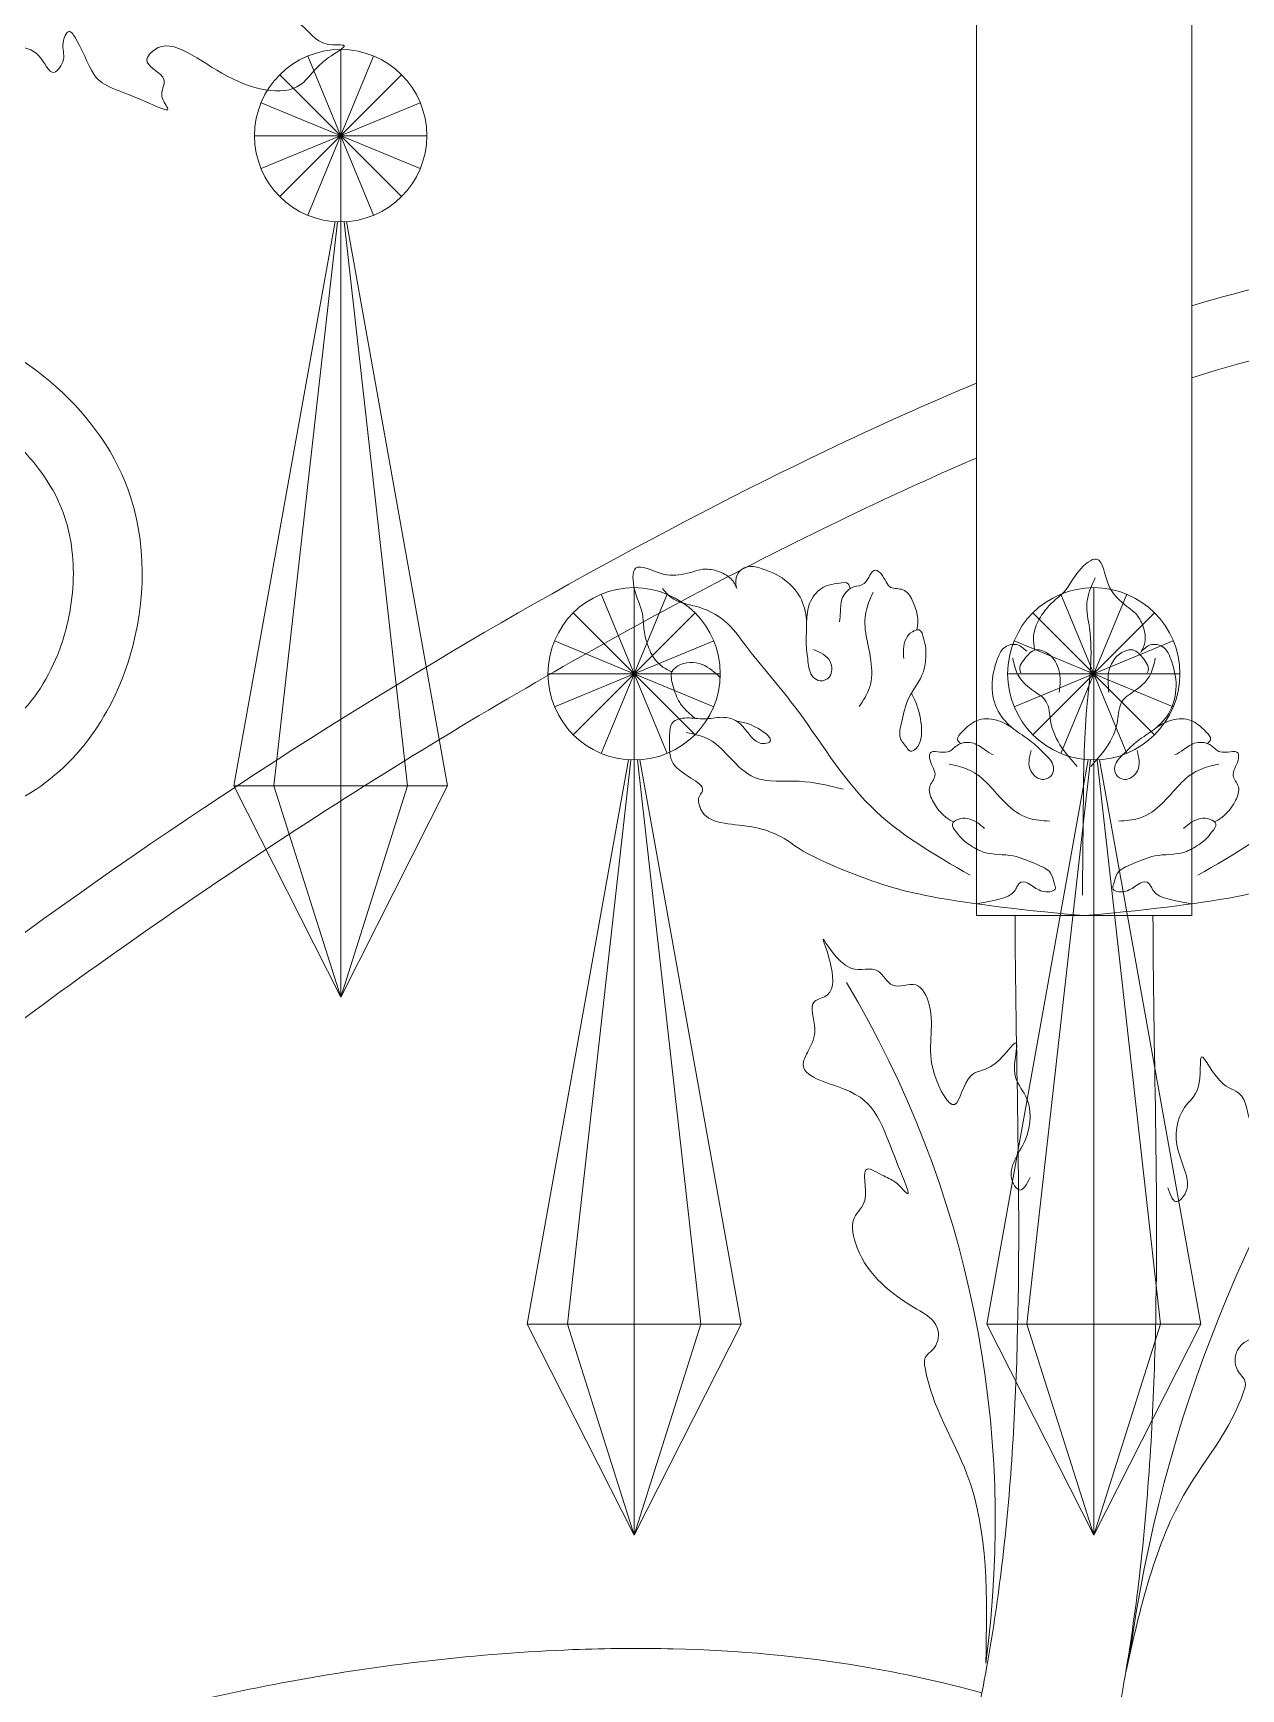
# Model space of a CAD drawing. Header units: inches. Extents: x 258415 to 640093, y 441672 to 945769.
# Drawn here: x 299427.76 to 299462.81, y 465227.06 to 465275.11 of the extents above; entities that cross this region are included whole.
import ezdxf

# ---------------------------------------------------------------- set-up
doc = ezdxf.new("R2010")
doc.units = ezdxf.units.IN
doc.header["$MEASUREMENT"] = 0
doc.linetypes.add('HIDDEN', pattern=[0.375, 0.25, -0.125])
doc.layers.add('CQ SPOT DETAIL DIMENSION', color=9, linetype='Continuous')
doc.layers.add('E-LITE-FIXT-NORM-CEILING', color=3, linetype='Continuous')
doc.layers.add('Glass', color=4, linetype='Continuous', lineweight=0)

# ---------------------------------------------------------------- blocks, each defined once
blk = doc.blocks.new('512')
at = {"layer": 'Glass', "lineweight": 0}
for p, q in [((34072.16379723398, 853.3271426840929), (34072.16379723398, 743.1350057622894)), ((34097.16379723398, 743.1350057622894), (34097.16379723398, 853.3271426840929)), ((34072.16379723398, 743.1350057622894), (34097.16379723398, 743.1350057622894))]:
    blk.add_line(p, q, dxfattribs=at)
at = {"layer": 'Glass', "color": 4, "lineweight": 0}
for p, q in [((34174.7873292021, 824.4334055047874), (34167.1336605548, 842.910996155013)), ((34167.13366055482, 824.4334055047874), (34174.78732920212, 842.910996155013)), ((34167.1336605548, 842.910996155013), (34174.7873292021, 824.4334055047874)), ((34174.7873292021, 842.9109961550113), (34167.13366055482, 824.4334055047856)), ((34170.96049487846, 823.6722008299002), (34170.96049487846, 843.6722008299)), ((34170.96049487846, 843.6722008299), (34170.96049487846, 823.6722008299002)), ((34178.03156269032, 826.6011330180335), (34163.88942706658, 840.7432686417651)), ((34163.88942706658, 826.6011330180335), (34178.03156269032, 840.7432686417651)), ((34163.88942706658, 840.7432686417668), (34178.03156269032, 826.6011330180372)), ((34178.03156269032, 840.7432686417668), (34163.88942706658, 826.6011330180354)), ((34180.19929020357, 829.8453665062515), (34161.72169955334, 837.4990351535525)), ((34161.72169955334, 829.8453665062488), (34180.19929020357, 837.4990351535506)), ((34161.72169955334, 837.4990351535489), (34180.19929020357, 829.8453665062482)), ((34180.19929020357, 837.4990351535515), (34161.72169955334, 829.8453665062497)), ((34180.96049487846, 833.6722008299002), (34160.96049487845, 833.6722008299002)), ((34160.96049487845, 833.6722008298984), (34180.96049487846, 833.6722008298984)), ((34170.96049487856, 823.6722008299968), (34170.96049487856, 733.6722008299968)), ((34079.71307127008, 761.969779583128), (34087.36673991739, 780.4473702333535)), ((34087.36673991736, 761.969779583128), (34079.71307127007, 780.4473702333535)), ((34087.36673991739, 780.4473702333535), (34079.71307127008, 761.969779583128)), ((34079.71307127008, 780.4473702333516), (34087.36673991736, 761.9697795831261)), ((34083.53990559372, 761.2085749082408), (34083.53990559372, 781.2085749082408)), ((34083.53990559372, 781.2085749082408), (34083.53990559372, 761.2085749082408)), ((34133.07260275059, 761.969779583128), (34140.72627139788, 780.4473702333535)), ((34140.72627139788, 761.969779583128), (34133.07260275058, 780.4473702333535)), ((34140.72627139788, 780.4473702333535), (34133.07260275059, 761.969779583128)), ((34133.07260275059, 780.4473702333516), (34140.72627139788, 761.9697795831261)), ((34136.89943707424, 761.2085749082408), (34136.89943707424, 781.2085749082408)), ((34136.89943707424, 781.2085749082408), (34136.89943707424, 761.2085749082408)), ((34076.46883778185, 764.1375070963741), (34090.61097340559, 778.2796427201056)), ((34090.61097340559, 764.1375070963741), (34076.46883778186, 778.2796427201056)), ((34090.61097340559, 778.2796427201073), (34076.46883778186, 764.1375070963777)), ((34076.46883778186, 778.2796427201073), (34090.61097340559, 764.1375070963759)), ((34129.82836926237, 764.1375070963741), (34143.9705048861, 778.2796427201056)), ((34143.9705048861, 764.1375070963741), (34129.82836926238, 778.2796427201056)), ((34143.97050488612, 778.2796427201073), (34129.82836926238, 764.1375070963777)), ((34129.82836926238, 778.2796427201073), (34143.9705048861, 764.1375070963759)), ((34074.30111026862, 767.381740584592), (34092.77870091884, 775.035409231893)), ((34092.77870091884, 767.3817405845892), (34074.30111026862, 775.0354092318912)), ((34092.77870091884, 775.0354092318894), (34074.30111026862, 767.3817405845883)), ((34074.30111026862, 775.0354092318921), (34092.77870091884, 767.3817405845903)), ((34127.66064174912, 767.381740584592), (34146.13823239935, 775.035409231893)), ((34146.13823239935, 767.3817405845892), (34127.66064174912, 775.0354092318912)), ((34146.13823239935, 775.0354092318894), (34127.66064174912, 767.3817405845883)), ((34127.66064174912, 775.0354092318921), (34146.13823239935, 767.3817405845903)), ((34073.53990559372, 771.2085749082408), (34093.53990559373, 771.2085749082408)), ((34093.53990559373, 771.2085749082387), (34073.53990559372, 771.2085749082387)), ((34126.89943707424, 771.2085749082408), (34146.89943707424, 771.2085749082408)), ((34146.89943707424, 771.2085749082387), (34126.89943707424, 771.2085749082387)), ((34083.53990559362, 761.2085749083371), (34083.53990559362, 671.2085749083371)), ((34136.89943707413, 761.2085749083371), (34136.89943707413, 671.2085749083371))]:
    blk.add_line(p, q, dxfattribs=at)
for points in [[(34170.96049487856, 733.6722008299968), (34158.54769433659, 758.1914645448105), (34170.30362243561, 823.6937982225772)], [(34163.21048797712, 758.1914645448105), (34170.57329785972, 823.6796997181328)], [(34170.96049487856, 733.6722008299968), (34183.37329542052, 758.1914645448105), (34171.6173673215, 823.6937982225772)], [(34178.71050178002, 758.1914645448105), (34171.34769189742, 823.6796997181328)], [(34083.53990559362, 671.2085749083371), (34071.12710505166, 695.7278386231508), (34082.88303315068, 761.2301723009178)], [(34075.78989869216, 695.7278386231508), (34083.15270857477, 761.2160737964732)], [(34083.53990559362, 671.2085749083371), (34095.95270613558, 695.7278386231508), (34084.19677803657, 761.2301723009178)], [(34091.28991249507, 695.7278386231508), (34083.92710261247, 761.2160737964732)], [(34136.89943707413, 671.2085749083371), (34124.48663653216, 695.7278386231508), (34136.24256463119, 761.2301723009178)], [(34129.14943017268, 695.7278386231508), (34136.51224005529, 761.2160737964732)], [(34136.89943707413, 671.2085749083371), (34149.3122376161, 695.7278386231508), (34137.55630951708, 761.2301723009178)], [(34144.64944397558, 695.7278386231508), (34137.28663409298, 761.2160737964732)], [(34170.96049487856, 758.1914645448105), (34158.54769433659, 758.1914645448105), (34163.21048797712, 758.1914645448105), (34170.96049487856, 733.6722008299968)], [(34170.96049487856, 758.1914645448105), (34183.37329542052, 758.1914645448105), (34178.71050178002, 758.1914645448105), (34170.96049487856, 733.6722008299968)], [(34083.53990559362, 695.7278386231508), (34071.12710505166, 695.7278386231508), (34075.78989869216, 695.7278386231508), (34083.53990559362, 671.2085749083371)], [(34083.53990559362, 695.7278386231508), (34095.95270613558, 695.7278386231508), (34091.28991249507, 695.7278386231508), (34083.53990559362, 671.2085749083371)], [(34136.89943707413, 695.7278386231508), (34124.48663653216, 695.7278386231508), (34129.14943017268, 695.7278386231508), (34136.89943707413, 671.2085749083371)], [(34136.89943707413, 695.7278386231508), (34149.3122376161, 695.7278386231508), (34144.64944397558, 695.7278386231508), (34136.89943707413, 671.2085749083371)]]:
    blk.add_lwpolyline(points, dxfattribs=at)
for centre in [(34170.96049487846, 833.6722008299002), (34083.53990559372, 771.2085749082408), (34136.89943707424, 771.2085749082408)]:
    blk.add_circle(centre, 10, dxfattribs=at)
at = {"layer": 'Glass', "lineweight": 0}
for centre, radius, start, end in [((34217.15598696206, 672.7575368149318), 122.1875515910928, 149.1687182492314, 187.7090101301975), ((33913.83041178509, 634.5573208867572), 167.0919924318993, 7.781471837552493, 35.92547128056715)]:
    blk.add_arc(centre, radius, start, end, dxfattribs=at)
for points in [[(34252.18151341889, 880.0255316978117), (34239.8934786032, 867.9681811019062), (34221.04765890799, 855.4185480693085), (34214.37289106819, 851.4749675353131), (34208.66348593968, 844.2089382366258), (34205.99734311823, 842.9584274203052), (34204.24352900295, 841.0098832503872), (34203.15108910277, 842.5037356894583), (34203.19143246737, 844.4469102290504), (34202.49439543133, 845.7701764083403), (34201.64916247511, 844.8373023336908), (34199.3273293959, 840.4277566115677), (34193.65798947177, 837.6582080227572), (34191.01644063772, 836.7836884031174), (34191.72031661533, 838.2191863871714), (34191.4679362437, 840.1234600257933), (34193.45637568485, 842.5505035237156), (34192.98337748597, 843.3072083164163), (34184.76170957515, 840.9268046010774), (34175.65776474071, 839.563473176423), (34172.36366282532, 842.7347384291652), (34170.55947114442, 844.1151465659868), (34172.52395676976, 844.3036481179449), (34175.47935013873, 846.4672050393136), (34183.14042034166, 848.1536760893622), (34185.19363096629, 851.0071652598352), (34183.49583555321, 852.6965786764131), (34184.46235214482, 854.2995473833407), (34182.61992231281, 855.969711055012), (34183.84120695672, 856.2065228257898), (34189.30519607306, 857.2234208137497), (34189.30543883902, 857.2310203895076)], [(34084.85757079473, 745.5067760050424), (34084.75161613267, 755.6990889035851), (34084.35049650827, 767.2801020765454), (34084.03456223902, 776.5104796568611), (34084.32570041727, 779.4116191339908), (34083.6990727224, 781.6486380526892), (34083.39031023273, 782.3413167680974)], [(34125.03761139655, 781.2757321900963), (34124.94835119613, 782.691779145868), (34123.73217622281, 783.6284318532498), (34122.35604438774, 783.4911440748782), (34119.38453856712, 782.0939679861075), (34117.46725057204, 779.7760419569086), (34116.8784076183, 777.1097446882086), (34116.92049540524, 774.7628722011012), (34116.7138500684, 772.6583523162526), (34116.09651446062, 770.8120878005748), (34115.29302944272, 770.4006423715391), (34114.24510972335, 770.8304328782643), (34114.15003531308, 772.6376849776781), (34116.08521879066, 774.0276544170874)], [(34035.71115531713, 781.0908529387697), (34037.02859776875, 779.8731879895431), (34039.50336779511, 779.0685019145731), (34042.96985804196, 777.3135064689342), (34045.33724487671, 774.5525715512732), (34050.94230611457, 767.5677749401202), (34059.89490821256, 755.8286683949536), (34071.45868592253, 747.8162818021501)], [(34133.61643915083, 781.0908529387697), (34132.29899669922, 779.8731879895431), (34129.82422667285, 779.0685019145731), (34126.357736426, 777.3135064689342), (34123.99034959125, 774.5525715512732), (34118.3852883534, 767.5677749401202), (34109.4326862554, 755.8286683949536), (34097.86890854544, 747.8162818021501)], [(34110.77427783712, 767.3999150067227), (34109.57179674692, 769.5971538174797), (34109.40687717604, 772.7320960892666), (34109.80556575361, 774.8666217374666), (34110.09049267076, 777.7683778189522), (34109.45907752922, 780.0040501629246), (34109.14883289995, 780.6960663100099)], [(34078.00167903593, 773.8299274169458), (34076.81003871773, 774.6000895533632), (34075.33383046424, 774.179127497684), (34074.62601691678, 772.9910253372564), (34073.9826605853, 769.7710811613778), (34074.70643191311, 766.8513329876567), (34076.50015693611, 764.7925887852087), (34078.41217836197, 763.4310617309147), (34079.98144877998, 762.0136356848143), (34081.09888759629, 760.4195445938658), (34080.95198549674, 759.5288733367613), (34079.98335729081, 758.941834141644), (34078.47371243807, 759.9399181626413), (34078.50670252902, 762.322324884486)], [(34091.32591543201, 773.8299274169458), (34092.51755575022, 774.6000895533632), (34093.9937640037, 774.179127497684), (34094.70157755116, 772.9910253372564), (34095.34493388263, 769.7710811613778), (34094.62116255483, 766.8513329876567), (34092.82743753183, 764.7925887852087), (34090.91541610596, 763.4310617309147), (34089.34614568797, 762.0136356848143), (34088.22870687163, 760.4195445938658), (34088.37560897123, 759.5288733367613), (34089.34423717714, 758.941834141644), (34090.85388202986, 759.9399181626413), (34090.82089193891, 762.322324884486)], [(34083.86050911675, 760.4598078486943), (34082.09311295542, 762.6215488740253), (34080.76803876433, 765.7592827770112), (34080.27723882147, 767.9654899539438), (34078.55894519919, 769.3965859745276), (34076.98421859815, 771.1045531997861), (34076.39441301578, 773.0153211642881)], [(34085.46708535121, 760.4598078486943), (34087.23448151254, 762.6215488740253), (34088.55955570364, 765.7592827770112), (34089.0503556465, 767.9654899539438), (34090.76864926877, 769.3965859745276), (34092.34337586982, 771.1045531997861), (34092.93318145218, 773.0153211642881)], [(34129.80007420054, 766.0335324291636), (34130.74489180728, 766.8458974740688), (34131.60521010104, 767.8792436036456), (34132.40047736725, 769.8771105231418), (34132.47666397177, 771.4665181613817), (34131.82285467322, 772.1295498267928), (34129.00257398152, 772.2867099085734), (34126.85383028351, 770.7411202503871)], [(34112.64429949362, 757.8088707548723), (34117.75187376744, 758.7293059101047), (34122.91565064459, 759.1849315828392), (34125.75925241986, 761.4694205872273), (34127.92299532945, 763.4237972975369), (34130.0959998008, 764.2453613413437), (34130.83687433679, 764.4073582540567)], [(34080.67802314228, 754.111454632306), (34078.19638538563, 754.4510031686859), (34075.57768678465, 756.1823261164517), (34074.09847244118, 757.7720044646611), (34071.93472953159, 759.7263811749707), (34069.76172506024, 760.5479452187773), (34069.02085052425, 760.7099421314906)], [(34088.64957132565, 754.111454632306), (34091.13120908231, 754.4510031686859), (34093.74990768328, 756.1823261164517), (34095.22912202677, 757.7720044646611), (34097.39286493634, 759.7263811749707), (34099.56586940768, 760.5479452187773), (34100.30674394369, 760.7099421314906)], [(34096.07275213315, 656.367051550832), (34098.26111780581, 678.3168170167493), (34103.12465828411, 690.626140324036), (34103.14321538493, 691.714762016146), (34102.04566042657, 692.9985799265805), (34101.70182549383, 695.2999308090358), (34104.09523414729, 697.4673655096913), (34111.00346958126, 704.5773247732602), (34111.31236755085, 708.1066410159593), (34110.12733219002, 710.086899746474), (34109.83797918138, 713.7237339464618), (34107.92417769922, 712.9302159608987), (34106.40176155578, 712.0682039744742), (34105.18343444797, 710.8710086814963), (34106.22939144431, 714.072888682161), (34112.51576687281, 723.0066964822463), (34117.27585526753, 726.0021597717086), (34116.68075061963, 727.4360031702807), (34115.9184640033, 729.987008112751), (34115.95175575021, 733.1644621362457), (34114.43670762028, 733.9532755965328), (34114.95281590613, 740.4163970217841), (34111.73320326112, 737.0379958318291), (34108.58014242866, 736.6966019379515), (34106.87655363791, 735.0579562330811), (34104.18759042361, 735.0887411816248), (34102.6635964336, 732.8280822953083), (34102.02163319369, 724.6783749085342), (34099.68120093152, 721.2271914812125), (34097.81928983144, 724.5467312810913), (34095.55480576909, 725.5730803137712), (34092.53261150484, 728.3470121699456), (34092.69406876993, 724.7734148795489), (34091.45953123716, 722.2318712627921), (34091.47421622062, 717.1477141218556), (34092.86102223732, 712.0204544743857), (34092.22301758687, 711.3048699300697), (34090.91881963606, 712.7222882108173)], [(34079.83325353397, 655.2733528762146), (34072.76557034284, 676.4227385943295), (34066.1365254714, 687.8782713344472), (34065.95731126383, 688.9522004858943), (34066.85311361471, 690.3841060211626), (34066.85311361471, 692.7110005922941), (34064.16570656205, 694.5009786640503), (34056.2826996115, 700.5120882919355), (34055.45568112441, 703.957016668347), (34056.33509357024, 706.0906443763442), (34056.08387125529, 709.7303113268052), (34058.09391846199, 709.2282982459793), (34059.72699785273, 708.6007097804459), (34061.10885492851, 707.5966836188081), (34059.60125235176, 710.6088582564176), (34052.0637768419, 718.515684470206), (34046.91331635473, 720.7748875629103), (34047.29001548368, 722.2809268053743), (34047.66698329959, 724.9165675941977), (34047.16453866968, 728.0542214638472), (34048.54639574547, 729.0582476254849), (34047.08092617844, 735.3741565282771), (34050.76440666529, 732.5085899722097), (34053.93330076442, 732.6368576316228), (34055.86032369802, 731.2679320940579), (34058.51521962758, 731.6957153150059), (34060.35653141845, 729.6850668696779), (34062.19569371355, 721.7196836809227), (34065.02039980684, 718.652221259085), (34066.37135788134, 722.2104468995593), (34068.45932430872, 723.5601419035), (34071.03845051332, 726.7501989773218), (34071.40682034631, 723.1919733368477), (34073.00335830944, 720.8607518956333), (34073.74009797535, 715.8302365992488), (34073.12614825373, 710.5543396935309), (34073.86288791964, 709.9408856702275), (34074.94332328485, 711.5354596882997)]]:
    blk.add_spline(points, degree=3, dxfattribs=at)
for points, knots in [([(34006.16800338982, 819.6674840656333), (34014.75779251907, 821.6673381061646), (34037.68917234157, 821.7591186473155), (34058.92866733641, 817.8575256856793), (34072.16379723404, 813.9353521658675)], [542.553571176797, 542.553571176797, 542.553571176797, 542.553571176797, 568.9476585478569, 609.4102080935422, 609.4102080935422, 609.4102080935422, 609.4102080935422]), ([(34072.16379723405, 805.5767855338727), (34064.88251144608, 807.8286959804044), (34057.78248241117, 809.5783847995317), (34046.59583092453, 811.5883089971321), (34042.52697562259, 812.1653569236522), (34036.3490252773, 812.8088445895137), (34034.27725839148, 812.9862987408403), (34030.09879047771, 813.2678649320787), (34028.01414015108, 813.3707013595268), (34025.12215280806, 813.4367640417403), (34024.29822891962, 813.4466257111835), (34023.47815782293, 813.4465116715674)], [242.2240447093345, 242.2240447093345, 242.2240447093345, 242.2240447093345, 265.2727698489922, 265.2727698489922, 278.4008399192701, 278.4008399192701, 284.964874954409, 284.964874954409, 291.5289099895479, 291.5289099895479, 294.1577504889886, 294.1577504889886, 294.1577504889886, 294.1577504889886]), ([(34235.15723778458, 762.9789559693163), (34233.21615448001, 757.594922823936), (34224.57111822578, 751.869604080578), (34204.89552403393, 755.6669769346036), (34193.62457747611, 771.7497996200827), (34193.2923292332, 797.6815311168183), (34216.76041995018, 816.0064903834192), (34247.87906577284, 813.9843714171247), (34286.93144062681, 785.7003486828808), (34336.78818743263, 689.5303649608658), (34357.62229658599, 596.8026218980357), (34371.91907826207, 530.4268654986327)], [445.8472463346648, 445.8472463346648, 445.8472463346648, 445.8472463346648, 460.0936663669342, 474.3673383454505, 495.875307046183, 515.1046363875654, 545.5253694409239, 572.1865819206528, 603.8032632246454, 685.281331460773, 888.8940730016423, 888.8940730016423, 888.8940730016423, 888.8940730016423]), ([(34352.06311789485, 582.8257486488927), (34350.99622497315, 587.3782684427705), (34349.91187571944, 591.9239700836278), (34345.95151431438, 608.1786563827773), (34342.95492113677, 619.8434347290647), (34333.34344634117, 654.6319254246728), (34326.10674047343, 677.5490106775912), (34315.18770592241, 706.1857795456418), (34312.75415756886, 712.2771961098011), (34308.58010839517, 722.2206545927666), (34306.90605175436, 726.0958943212544), (34303.46125047932, 733.7636999256281), (34301.68716332368, 737.5586528127524), (34296.15663105703, 748.7659263375052), (34292.19147402334, 755.9997123896927), (34283.43507482034, 769.6811116139908), (34278.6452139222, 776.1277378251442), (34271.1009743172, 784.493477916988), (34268.80052637867, 786.8506103940738), (34263.27427155344, 792.0418380496782), (34260.01756444879, 794.7672093503198), (34253.27659114818, 799.4929923720754), (34249.79551815549, 801.4918165189772), (34244.51020572937, 803.7313348571178), (34242.78419622283, 804.3442877361623), (34239.26547361021, 805.3403354808908), (34237.47687636315, 805.7227350228287), (34232.92254862677, 806.3713191120622), (34230.14955299764, 806.4645532423558), (34225.84869814228, 806.0911877781563), (34224.28538652838, 805.8430312783629), (34221.73855531321, 805.2383426236419), (34220.74247075698, 804.9488341857711), (34218.75902774547, 804.2608305181174), (34217.77445908748, 803.8633864493067), (34214.73148823123, 802.4549879490132), (34212.74576714193, 801.263774275354), (34209.18221345277, 798.5426631490635), (34207.60593431078, 797.0140236805846), (34205.31066228844, 794.1297289398891), (34204.47829128788, 792.8127074775247), (34203.60664196975, 790.9928098440158), (34203.40321476424, 790.5165675257588), (34202.99080329806, 789.4194638706331), (34202.79182034217, 788.7823854553253), (34202.45741341594, 787.4613378836711), (34202.32278227683, 786.7794567541494), (34202.01984078051, 784.6829631970758), (34201.95319381845, 783.216973043769), (34202.09507024749, 780.2402108237656), (34202.30361754057, 778.7299845044597), (34202.88807917971, 776.1665478280103), (34203.2041282446, 775.0975329995163), (34204.17999295891, 772.4389051973276), (34204.93468608713, 770.9158326934213), (34206.71437766986, 768.1816835174068), (34207.73695864242, 766.9706395892172), (34209.58978393176, 765.2978596285303), (34210.33698807333, 764.728305189411), (34211.78150603541, 763.8163284251559), (34212.45539762523, 763.4525555981128), (34213.90951732416, 762.7964281994482), (34214.68436193939, 762.5072677125563), (34216.62410101404, 761.929360689277), (34217.8096116339, 761.6988076524502), (34220.08307584604, 761.4929275457325), (34221.16932363405, 761.5182023078014), (34223.08390464303, 761.7900352201123), (34223.91363458749, 762.0351210838825), (34225.05384007517, 762.5556348333438), (34225.44609358825, 762.7931852456703), (34226.13138242742, 763.3216484468611), (34226.42627970581, 763.6117022806493), (34226.96882440498, 764.3042292851251), (34227.21838574168, 764.7085300560318), (34227.50980930485, 765.3721920842992), (34227.57186462232, 765.5270785324537), (34227.63140061518, 765.6922150611625)], [55.54187756572696, 55.54187756572696, 55.54187756572696, 55.54187756572696, 69.63484942207275, 69.63484942207275, 106.0226687488326, 106.0226687488326, 178.7983074023523, 178.7983074023523, 198.5826761129298, 198.5826761129298, 211.2640393980994, 211.2640393980994, 223.9454026832691, 223.9454026832691, 249.3081292536084, 249.3081292536084, 274.6708558239477, 274.6708558239477, 285.1543286286179, 285.1543286286179, 298.7648879369552, 298.7648879369552, 312.3754472452926, 312.3754472452926, 318.8547764538347, 318.8547764538347, 325.3341056623769, 325.3341056623769, 335.2930945038583, 335.2930945038583, 341.080330739814, 341.080330739814, 344.8764629796881, 344.8764629796881, 348.6725952195623, 348.6725952195623, 356.8471811264032, 356.8471811264032, 365.0217670332438, 365.0217670332438, 371.3781464914932, 371.3781464914932, 373.6057699322913, 373.6057699322913, 376.4692426346959, 376.4692426346959, 379.3327153371008, 379.3327153371008, 385.0596607419102, 385.0596607419102, 390.7866061467196, 390.7866061467196, 394.9739703831302, 394.9739703831302, 401.6706985017356, 401.6706985017356, 408.3674266203408, 408.3674266203408, 412.4181033404546, 412.4181033404546, 415.6373708248796, 415.6373708248796, 418.8566383093047, 418.8566383093047, 423.5017475207733, 423.5017475207733, 428.1468567322421, 428.1468567322421, 432.7919659437108, 432.7919659437108, 435.9168799161379, 435.9168799161379, 439.041793888565, 439.041793888565, 442.1667078609921, 442.1667078609921, 443.0468266669773, 443.0468266669773, 443.0468266669773, 443.0468266669773]), ([(34097.16379723406, 804.9398612869528), (34102.80397835525, 802.5869778037659), (34181.44910190718, 767.153156973578), (34301.26105207036, 682.7130161231171), (34352.06311789495, 582.8257486486838)], [634.2147022965343, 634.2147022965343, 634.2147022965343, 634.2147022965343, 650.4257267839843, 854.0384683248534, 854.0384683248534, 854.0384683248534, 854.0384683248534]), ([(34344.93238096444, 579.1990985652328), (34335.63009261264, 597.4893029031717), (34324.21221347766, 615.1107471925834), (34292.95139799531, 655.7143808307392), (34271.58315525334, 677.8475869803688), (34226.40702976589, 717.8315473669372), (34202.60080262519, 735.6834436465313), (34167.36956550492, 758.9110230621001), (34155.48997273971, 766.1611626066106), (34132.59171386308, 779.1579240563678), (34121.57258634116, 784.9046143299303), (34107.57025559339, 791.6016122859055), (34103.98207291363, 793.2572019027492), (34099.36219217384, 795.3006189766465), (34098.25926362856, 795.7815869605338), (34097.16379723405, 796.2522493347415)], [0, 0, 0, 0, 38.31587406080621, 38.31587406080621, 92.67818285295004, 92.67818285295004, 147.0404916450938, 147.0404916450938, 175.2922205769156, 175.2922205769156, 203.5439495087373, 203.5439495087373, 213.623420213918, 213.623420213918, 216.8144028602508, 216.8144028602508, 216.8144028602508, 216.8144028602508]), ([(34090.39085560221, 773.9601079515905), (34090.4058872411, 774.0679432636298), (34090.45512184817, 774.4117218356822), (34090.57993548922, 775.1988814266351), (34090.44209989299, 776.6161778175137), (34089.54974843828, 778.1785456106207), (34088.33743915872, 779.5976416621761), (34086.53293632252, 780.9433732590387), (34085.71173026556, 782.9784416941237), (34082.57946755679, 785.6412084591193), (34082.18006582181, 781.2482031731398), (34080.61269842638, 779.7858345751648), (34079.41828804183, 778.7974771182107), (34078.46815817826, 778.1398734885859), (34077.72933691851, 776.7222350193823), (34077.37864607516, 775.0286182626932), (34077.88813298906, 774.0478079392468), (34078.08601229068, 773.6668716350812)], [0.04286747820853799, 0.04286747820853799, 0.04286747820853799, 0.04286747820853799, 0.0538578132995925, 0.0779194851545052, 0.1232636854176634, 0.1943699658683921, 0.254904041260985, 0.3126024501539048, 0.4135194112009529, 0.4961387230025361, 0.6068865079776048, 0.7019697291969254, 0.7259800638424975, 0.7628979758290028, 0.8169574340925752, 0.8837967180495255, 0.9262414797383954, 0.9262414797383954, 0.9262414797383954, 0.9262414797383954]), ([(34113.04020344844, 777.2381120609697), (34113.0049666636, 777.6254699882602), (34112.91923243637, 778.5679462316436), (34112.93050866755, 780.1724009981253), (34111.62412987518, 781.4357817227389), (34109.79845665036, 781.4018522897177), (34109.28038091679, 783.7693517985782), (34107.7989279897, 782.5132566299553), (34107.47089198362, 780.9456586598097), (34105.47721819059, 781.2150744927247), (34104.17142242329, 779.208767974802), (34103.81185005972, 777.4398379596788), (34104.05904609837, 776.3157837295693)], [0, 0, 0, 0, 0.0394655979525039, 0.0960233052687601, 0.1563960631801401, 0.1985680943393892, 0.2681145187683263, 0.2956501299052714, 0.3591775905004535, 0.4069329273478411, 0.4608962846685948, 0.5785865718524991, 0.5785865718524991, 0.5785865718524991, 0.5785865718524991]), ([(34132.50845037869, 771.3916435692461), (34132.60409239982, 771.4436724889348), (34132.90977994423, 771.6084841339242), (34133.61690362253, 771.9761453505607), (34134.67452539154, 772.9296462183473), (34135.40018296347, 774.576068195839), (34135.820407573, 776.3945672116223), (34135.82954624722, 778.6455981979108), (34136.97757824579, 780.5158670164965), (34137.25623685472, 784.6175430033536), (34133.48658070623, 782.3267549924994), (34131.37886514755, 782.7175203853494), (34129.87402426439, 783.090240851393), (34128.78036583339, 783.4632026827368), (34127.20123975618, 783.2143723881354), (34125.63098262398, 782.4893797502991), (34125.14528726085, 781.4965727095113), (34124.95664834437, 781.110977007982)], [0.04286747820853799, 0.04286747820853799, 0.04286747820853799, 0.04286747820853799, 0.0538578132995925, 0.0779194851545052, 0.1232636854176634, 0.1943699658683921, 0.254904041260985, 0.3126024501539048, 0.4135194112009529, 0.4961387230025361, 0.6068865079776048, 0.7019697291969254, 0.7259800638424975, 0.7628979758290028, 0.8169574340925752, 0.8837967180495255, 0.9262414797383954, 0.9262414797383954, 0.9262414797383954, 0.9262414797383954]), ([(34116.8848192967, 777.2710028182338), (34116.83437025748, 777.9780551193235), (34116.72999236787, 779.4409298960272), (34115.24919571304, 781.373486334528), (34113.56994506708, 781.6795681113582), (34111.99191482926, 781.8883178621362), (34111.87663618524, 781.2909849173892), (34111.84827226979, 781.0714917456122)], [0, 0, 0, 0, 0.0711063346855543, 0.1471173537195985, 0.2193336018961316, 0.2543196319640988, 0.2746231862587959, 0.2746231862587959, 0.2746231862587959, 0.2746231862587959]), ([(34105.58885109928, 772.9867458312265), (34105.61904778278, 773.3479968905078), (34105.68320343754, 774.1155082700234), (34105.43102148662, 775.2808155508228), (34104.76727271352, 776.0775388585025), (34103.59054946007, 776.5534765199045), (34103.27612447277, 775.2278863305147), (34103.01036577435, 774.3046109446684), (34103.01744614697, 772.9620913149048), (34103.24133883773, 770.8588949306795), (34105.18842752265, 768.6610339603611), (34105.71194005822, 766.0308549407498), (34106.29305957128, 763.8217977132525), (34105.40407600993, 762.8852450052725), (34104.81700209992, 762.0084350062125), (34103.78919059542, 762.7505040021933), (34103.35227229288, 764.4863639207422), (34103.69600031131, 766.419324523552), (34104.16851712029, 767.8837743353433), (34104.61264276609, 768.7493566817511), (34104.69906050384, 768.9703446003211)], [0, 0, 0, 0, 0.0366498482547369, 0.0778660016910351, 0.1150906522639448, 0.1429146883645723, 0.179850803727002, 0.2189836338175378, 0.2487914643204032, 0.3125600201988669, 0.4292597506860666, 0.5256372992385581, 0.5906629856824168, 0.6346421600112315, 0.6557233336289247, 0.6803551916197907, 0.7345569989186413, 0.837459200556249, 0.8633809820089235, 0.9037162554674396, 0.9037162554674396, 0.9037162554674396, 0.9037162554674396]), ([(34077.33586534226, 771.3201376031736), (34076.97824373493, 771.9059005012477), (34077.65827458099, 772.8480255285968), (34078.74333438413, 774.1510835641511), (34080.63835516879, 773.7673415467924), (34082.08619685081, 771.7646724909551), (34081.87694920485, 769.9194021136336), (34081.77572482399, 769.0267452304887)], [2.782984447918673, 2.782984447918673, 2.782984447918673, 2.782984447918673, 4.740972348891903, 6.332204902355857, 7.263374912728713, 10.08803108140094, 12.73490600689857, 12.73490600689857, 12.73490600689857, 12.73490600689857]), ([(34091.9917291257, 771.3201376031736), (34092.34935073303, 771.9059005012477), (34091.66931988699, 772.8480255285968), (34090.58426008382, 774.1510835641511), (34088.68923929917, 773.7673415467924), (34087.24139761715, 771.7646724909551), (34087.45064526312, 769.9194021136336), (34087.55186964397, 769.0267452304887)], [2.782984447918673, 2.782984447918673, 2.782984447918673, 2.782984447918673, 4.740972348891903, 6.332204902355857, 7.263374912728713, 10.08803108140094, 12.73490600689857, 12.73490600689857, 12.73490600689857, 12.73490600689857]), ([(34084.66379723397, 743.1350057622902), (34067.3258591791, 744.6859044774446), (34053.39316743612, 749.2774084324237), (34050.42186144251, 752.0607392415747), (34045.82551686892, 753.923478763495), (34040.73819478377, 753.6966928687506), (34039.96582436424, 756.0590002601348), (34039.75924708734, 756.8579818672388), (34040.90912423459, 757.9443168084954), (34038.52252565308, 759.3921529150557), (34036.42292581376, 760.8144304194237), (34036.54415293624, 763.4599947086963), (34036.57656873148, 765.7956654068602), (34038.72250677092, 766.2415253194458), (34040.57074416748, 765.7909923523973), (34042.53103113949, 766.3299771568927), (34044.52573238997, 765.8531071120569), (34045.56515388178, 764.4278871016004), (34046.46345804516, 763.337917142501), (34047.3964746277, 763.0566391345627), (34049.18839306124, 763.4069748511392), (34046.1951478123, 765.4476567405452), (34044.84875730092, 765.621257486443), (34044.38183147615, 765.6814619150928)], [0.0351596780029174, 0.0351596780029174, 0.0351596780029174, 0.0351596780029174, 0.1073131174534443, 0.2666301850121825, 0.4273608543959183, 0.6303748881033144, 0.6488922031501838, 0.6758381598087257, 0.7082275068735733, 0.7756029762232634, 0.8753934286999644, 0.9711571361128232, 1.025675818969425, 1.084764589259769, 1.154066695480264, 1.222499155721192, 1.284008893262367, 1.346411959964866, 1.396872578618008, 1.42025880816034, 1.445045966531956, 1.546016201059071, 1.599623367724506, 1.599623367724506, 1.599623367724506, 1.599623367724506]), ([(34076.37430985957, 764.8936224798218), (34075.77581083699, 765.2734474158043), (34074.53753027032, 766.0592963799045), (34072.10323315304, 766.017695109038), (34070.85870555941, 764.8494828617385), (34069.75261964728, 763.7047864631586), (34070.16436323185, 763.2569438197951), (34070.32398203565, 763.1036349758486)], [0, 0, 0, 0, 0.0711063346855543, 0.1471173537195985, 0.2193336018961316, 0.2543196319640988, 0.2746231862587959, 0.2746231862587959, 0.2746231862587959, 0.2746231862587959]), ([(34084.66379723398, 743.1350057622902), (34102.00173528886, 744.6859044774446), (34115.93442703183, 749.2774084324237), (34118.90573302544, 752.0607392415747), (34123.50207759903, 753.923478763495), (34128.58939968419, 753.6966928687506), (34129.36177010371, 756.0590002601348), (34129.56834738062, 756.8579818672388), (34128.41847023337, 757.9443168084954), (34130.80506881487, 759.3921529150557), (34132.90466865419, 760.8144304194237), (34132.78344153171, 763.4599947086963), (34132.75102573647, 765.7956654068602), (34130.60508769703, 766.2415253194458), (34128.75685030047, 765.7909923523973), (34126.79656332846, 766.3299771568927), (34124.80186207798, 765.8531071120569), (34123.76244058616, 764.4278871016004), (34122.86413642279, 763.337917142501), (34121.93111984025, 763.0566391345627), (34120.13920140672, 763.4069748511392), (34123.13244665565, 765.4476567405452), (34124.47883716703, 765.621257486443), (34124.9457629918, 765.6814619150928)], [0.0351596780029174, 0.0351596780029174, 0.0351596780029174, 0.0351596780029174, 0.1073131174534443, 0.2666301850121825, 0.4273608543959183, 0.6303748881033144, 0.6488922031501838, 0.6758381598087257, 0.7082275068735733, 0.7756029762232634, 0.8753934286999644, 0.9711571361128232, 1.025675818969425, 1.084764589259769, 1.154066695480264, 1.222499155721192, 1.284008893262367, 1.346411959964866, 1.396872578618008, 1.42025880816034, 1.445045966531956, 1.546016201059071, 1.599623367724506, 1.599623367724506, 1.599623367724506, 1.599623367724506]), ([(34092.95328460837, 764.8936224798218), (34093.55178363095, 765.2734474158043), (34094.79006419762, 766.0592963799045), (34097.2243613149, 766.017695109038), (34098.46888890852, 764.8494828617385), (34099.57497482065, 763.7047864631586), (34099.16323123608, 763.2569438197951), (34099.00361243229, 763.1036349758486)], [0, 0, 0, 0, 0.0711063346855543, 0.1471173537195985, 0.2193336018961316, 0.2543196319640988, 0.2746231862587959, 0.2746231862587959, 0.2746231862587959, 0.2746231862587959]), ([(34074.11488255335, 761.7828121239197), (34073.7824777386, 761.9847894344548), (34072.9737072992, 762.4762181713285), (34071.69035352513, 763.4392370401382), (34069.89780833814, 763.1400077684864), (34068.83960828482, 761.6519060994377), (34066.62799609623, 762.6429802224937), (34066.75713689034, 760.7049914446379), (34067.82252184563, 759.5091963475043), (34066.42053050265, 758.0663726027977), (34067.25731658879, 755.8235713463782), (34068.46583171279, 754.4827145762082), (34069.51659902234, 754.0131489738103)], [0, 0, 0, 0, 0.0394655979525039, 0.0960233052687601, 0.1563960631801401, 0.1985680943393892, 0.2681145187683263, 0.2956501299052714, 0.3591775905004535, 0.4069329273478411, 0.4608962846685948, 0.5785865718524991, 0.5785865718524991, 0.5785865718524991, 0.5785865718524991]), ([(34095.21271191459, 761.7828121239197), (34095.54511672934, 761.9847894344548), (34096.35388716873, 762.4762181713285), (34097.63724094279, 763.4392370401382), (34099.4297861298, 763.1400077684864), (34100.48798618312, 761.6519060994377), (34102.69959837171, 762.6429802224937), (34102.57045757759, 760.7049914446379), (34101.50507262232, 759.5091963475043), (34102.90706396529, 758.0663726027977), (34102.07027787915, 755.8235713463782), (34100.86176275515, 754.4827145762082), (34099.81099544561, 754.0131489738103)], [0, 0, 0, 0, 0.0394655979525039, 0.0960233052687601, 0.1563960631801401, 0.1985680943393892, 0.2681145187683263, 0.2956501299052714, 0.3591775905004535, 0.4069329273478411, 0.4608962846685948, 0.5785865718524991, 0.5785865718524991, 0.5785865718524991, 0.5785865718524991]), ([(34073.10287253154, 753.2638566500009), (34072.83036331841, 753.5029233693185), (34072.25139222141, 754.0108427867143), (34071.16449104217, 754.5009270872307), (34070.1292458492, 754.4409449795257), (34069.04693108748, 753.7777790656528), (34069.92582286632, 752.7368171720427), (34070.51016959763, 751.9741874968367), (34071.59382920733, 751.1816656117935), (34073.41801820067, 750.1111995991432), (34076.3428736287, 750.3699811998648), (34078.76892521419, 749.2270985485648), (34080.8906258538, 748.3809188284778), (34081.1151006536, 747.1092923851227), (34081.47104429867, 746.1159366221747), (34080.26328491591, 745.7307351723337), (34078.60779445766, 746.411513111574), (34077.25797042185, 747.8371570766012), (34076.36142470169, 745.1124327562703), (34072.16379723395, 744.5058424714043), (34072.16379723395, 744.5058424714043)], [0, 0, 0, 0, 0.0366498482547369, 0.0778660016910351, 0.1150906522639448, 0.1429146883645723, 0.179850803727002, 0.2189836338175378, 0.2487914643204032, 0.3125600201988669, 0.4292597506860666, 0.5256372992385581, 0.5906629856824168, 0.6346421600112315, 0.6557233336289247, 0.6803551916197907, 0.7345569989186413, 0.837459200556249, 0.8633809820089235, 0.9037162554674396, 0.9037162554674396, 0.9037162554674396, 0.9037162554674396]), ([(34096.22472193639, 753.2638566500009), (34096.49723114953, 753.5029233693185), (34097.07620224654, 754.0108427867143), (34098.16310342577, 754.5009270872307), (34099.19834861874, 754.4409449795257), (34100.28066338044, 753.7777790656528), (34099.40177160161, 752.7368171720427), (34098.81742487031, 751.9741874968367), (34097.7337652606, 751.1816656117935), (34095.90957626728, 750.1111995991432), (34092.98472083924, 750.3699811998648), (34090.55866925375, 749.2270985485648), (34088.43696861414, 748.3809188284778), (34088.21249381434, 747.1092923851227), (34087.85655016926, 746.1159366221747), (34089.06430955201, 745.7307351723337), (34090.71980001028, 746.411513111574), (34092.06962404608, 747.8371570766012), (34092.96616976624, 745.1124327562703), (34097.16379723398, 744.5058424714043), (34097.16379723398, 744.5058424714043)], [0, 0, 0, 0, 0.0366498482547369, 0.0778660016910351, 0.1150906522639448, 0.1429146883645723, 0.179850803727002, 0.2189836338175378, 0.2487914643204032, 0.3125600201988669, 0.4292597506860666, 0.5256372992385581, 0.5906629856824168, 0.6346421600112315, 0.6557233336289247, 0.6803551916197907, 0.7345569989186413, 0.837459200556249, 0.8633809820089235, 0.9037162554674396, 0.9037162554674396, 0.9037162554674396, 0.9037162554674396]), ([(34081.21798017602, 647.9268591505506), (34076.68161496495, 646.2188575041882), (34072.04733928903, 644.2865009136339), (34064.36930915194, 640.8330356924968), (34061.43827712281, 639.4605991428152), (34056.05834371582, 636.8575906302722), (34053.64017681153, 635.6593229092831), (34049.60892681411, 633.6215821177511), (34048.03011650983, 632.8139488745563), (34044.82737281571, 631.1587226445107), (34043.20702884804, 630.3134668728088), (34038.2946943618, 627.7448905236497), (34034.95112973853, 625.9887202890578), (34025.65485951123, 621.2057960128913), (34019.60029984814, 618.2005304616803), (34007.44645277795, 612.8274270917373), (34001.34738650073, 610.4616418518726), (33990.97114930097, 607.3723921104456), (33986.63362342997, 606.3823060588758), (33980.36283503416, 605.5185826982042), (33978.32041659267, 605.3332779030877), (33975.01158532269, 605.2071080146617), (33973.72126680394, 605.2037843476846), (33971.35509794668, 605.2878780831776), (33970.27376723734, 605.3631530562988), (33968.11300294499, 605.5861132900981), (33967.03690172947, 605.7334355705187), (33963.8237340474, 606.2785310913132), (33961.70162984241, 606.7794961796607), (33955.32592500666, 608.6874764325247), (33951.16215082366, 610.4961140122688), (33943.2675665207, 614.9270284763788), (33939.53818806056, 617.549013021765), (33934.24618535882, 622.0277506013773), (33932.45909070723, 623.7037304533796), (33928.67358095932, 627.6189814856008), (33926.75295147258, 629.8812629786961), (33923.26087339922, 634.5502496165817), (33921.68764372422, 636.9588206483613), (33917.83427413504, 643.6991048618928), (33915.8441102935, 648.1838644741492), (33912.58246018891, 657.6401440978642), (33911.31262917535, 662.611549536935), (33909.35361101177, 673.0136086024777), (33908.66497365226, 678.4433245397178), (33907.71706625192, 689.7019485146755), (33907.45770515213, 695.5303082396031), (33907.11869117687, 711.2657208001109), (33907.25376714747, 721.443825172474), (33907.37111847346, 735.6258877554837), (33907.39545259267, 739.3641395470903), (33907.39545259267, 743.1350057622833)], [536.1555904284172, 536.1555904284172, 536.1555904284172, 536.1555904284172, 552.8577151496548, 552.8577151496548, 562.8170896627047, 562.8170896627047, 570.6491327355142, 570.6491327355142, 575.5650861770098, 575.5650861770098, 580.4810396185055, 580.4810396185055, 590.3129465014968, 590.3129465014968, 607.4184069961209, 607.4184069961209, 624.5238674907453, 624.5238674907453, 637.1891086446277, 637.1891086446277, 643.4657453700822, 643.4657453700822, 647.5694924879165, 647.5694924879165, 651.1020383901956, 651.1020383901956, 654.6345842924746, 654.6345842924746, 661.6996760970328, 661.6996760970328, 676.1505095440758, 676.1505095440758, 690.6013429911189, 690.6013429911189, 698.6062005349544, 698.6062005349544, 708.7431438585371, 708.7431438585371, 718.8800871821197, 718.8800871821197, 736.2142462916953, 736.2142462916953, 753.5484054012708, 753.5484054012708, 770.8825645108462, 770.8825645108462, 788.2167236204216, 788.2167236204216, 816.3853403610782, 816.3853403610782, 826.3293101665979, 826.3293101665979, 826.3293101665979, 826.3293101665979]), ([(34076.66379765893, 743.1376130696718), (34076.66137443551, 735.7024381922528), (34076.48090937407, 727.69716996231), (34076.2379861354, 710.9131550862758), (34076.17599871753, 702.1332952404555), (34076.66897890079, 684.1216093989551), (34077.22377948404, 674.8889113459218), (34078.83791417484, 661.5114817145495), (34079.43822249813, 657.4252899828697), (34080.83531255496, 649.6226999292276), (34081.60993634188, 645.9040394407258), (34083.40805230071, 638.4976202309653), (34084.42945997308, 634.8168216608162), (34086.99879819033, 626.7742492351135), (34088.61292247426, 622.4541524093174), (34092.28305980194, 614.2617286407137), (34094.3371855105, 610.3883852102381), (34098.31792543212, 604.3331240710222), (34100.10599196926, 601.987354871344), (34104.03994565048, 597.7155698492357), (34106.18810619677, 595.7871324323887), (34109.78902769014, 593.3085778125907), (34111.07806417433, 592.5430790048592), (34113.30773659792, 591.4420247823417), (34114.21361301056, 591.0496279592452), (34115.94906225248, 590.406651621207), (34116.77088078302, 590.1454785518217), (34118.42183389951, 589.7034207956266), (34119.25335032142, 589.5214978616723), (34121.75614833346, 589.0876148341712), (34123.43476599525, 588.9478087691941), (34126.77854422328, 588.9242441959177), (34128.44396943822, 589.0399468884432), (34133.21000895908, 589.6762312993122), (34136.28219364165, 590.459828598423), (34142.39363439291, 592.5470878763925), (34145.43558626177, 593.8528676199612), (34151.54250399205, 596.8532230782482), (34154.6074452389, 598.5489795174398), (34160.7835357142, 602.2251758663342), (34163.89436577774, 604.2059960619728), (34172.29829994857, 609.7650403029572), (34177.63688085523, 613.5133951639572), (34185.01144685737, 618.6894749471074), (34187.01225488752, 620.0936441247312), (34189.01570984971, 621.4892948131297)], [12.06606350900529, 12.06606350900529, 12.06606350900529, 12.06606350900529, 35.04587111468968, 35.04587111468968, 58.02567872037407, 58.02567872037407, 81.00548632605849, 81.00548632605849, 91.06236860269324, 91.06236860269324, 100.2061694406598, 100.2061694406598, 109.3499702786264, 109.3499702786264, 120.6268643005954, 120.6268643005954, 131.9037583225645, 131.9037583225645, 139.872313795784, 139.872313795784, 147.8408692690035, 147.8408692690035, 151.9698655097293, 151.9698655097293, 154.6636415596871, 154.6636415596871, 156.9991983803002, 156.9991983803002, 159.3347552009133, 159.3347552009133, 164.0058688421394, 164.0058688421394, 168.6769824833656, 168.6769824833656, 177.4624693899034, 177.4624693899034, 186.2479562964412, 186.2479562964412, 195.033443202979, 195.033443202979, 203.8189301095168, 203.8189301095168, 218.5839504669284, 218.5839504669284, 224.0614821280934, 224.0614821280934, 224.0614821280934, 224.0614821280934]), ([(34092.66379680917, 743.1323984549091), (34092.66129881682, 735.4678101255995), (34092.47912966785, 727.4310373980105), (34092.23861800297, 710.8681670798869), (34092.17980860967, 702.3431676204291), (34092.6445954572, 685.1036259287976), (34093.16835529398, 676.3899411238973), (34094.64719642288, 664.021112038964), (34095.18579074873, 660.3151759028732), (34096.36406204644, 653.6341948931631), (34096.9664212283, 650.6511135107303), (34098.79359355422, 642.7487345999006), (34100.16530315614, 637.8734808988172), (34103.33198578022, 628.7143257923581), (34105.12938364536, 624.4304374691502), (34108.40306047461, 618.1659026503147), (34109.78999809089, 615.8921409189306), (34112.63410343803, 611.9656667892759), (34114.09082078382, 610.3159474834629), (34116.49812048435, 608.131092908613), (34117.46132984622, 607.4078394327307), (34118.97023449617, 606.4884482043053), (34119.53384826512, 606.1960491232247), (34120.64109803547, 605.715493517142), (34121.17868367067, 605.5283966265351), (34122.30928874024, 605.2266438944216), (34122.8984578811, 605.1137411840872), (34124.52050604499, 604.9203633493316), (34125.60965804573, 604.9003020292893), (34128.00302074788, 605.0890993373114), (34129.30589522662, 605.2989753466453), (34132.10654734639, 605.9671354046022), (34133.60342513611, 606.4252576153876), (34138.13979708328, 608.0901306586858), (34141.37892471348, 609.6029816154922), (34148.23912358635, 613.3136262684029), (34151.86102249021, 615.5087586339478), (34159.37736936453, 620.3622932439566), (34163.27264892285, 623.0201524085378), (34171.2652722956, 628.5768813985951), (34175.36295310038, 631.4756933887029), (34184.40747038365, 637.7816713805641), (34189.3838235015, 641.1925593571295), (34199.47657587055, 647.7023163836637), (34204.59306537583, 650.8047593947157), (34214.93747162135, 656.3934596446697), (34220.16537414362, 658.8812030003382), (34227.87272747025, 661.8105171334319), (34230.30584962051, 662.6298302446303), (34234.33856679767, 663.7823632188465), (34235.93175108143, 664.1854119032521), (34239.12342744197, 664.8774276674857), (34240.71529963939, 665.1653807891744), (34245.47468283392, 665.8584724207129), (34248.62594959306, 666.0925712722427), (34257.01298461307, 666.14160454599), (34262.1837516319, 665.5544109830607), (34272.22993603072, 663.3080970978452), (34277.10525977471, 661.6507159327127), (34286.51896768247, 657.4493843530737), (34291.05840699282, 654.9060277472908), (34299.79837818788, 649.0972823927559), (34303.99960189614, 645.8316798042622), (34315.81047396361, 635.4226361852197), (34322.9733979644, 627.4922026776958), (34336.0717777831, 610.3609165830829), (34342.00615521477, 601.1575979699082), (34349.33220751142, 588.0932937337673), (34351.27688521802, 584.4191146686835), (34354.96805507638, 577.0455686522528), (34356.71554901149, 573.3428171122478), (34361.67085362242, 562.1970221980426), (34364.59145959703, 554.716463132373), (34372.26239006869, 532.2071384724104), (34375.9216732446, 517.1112282945896), (34379.63552016691, 493.5795218587027), (34380.56274506705, 485.0595716865837), (34381.1087527473, 476.4151395963445), (34381.12141663479, 476.2110404440718), (34381.13385038372, 476.0069884256798)], [12.06606350900529, 12.06606350900529, 12.06606350900529, 12.06606350900529, 34.97580336496523, 34.97580336496523, 57.88554322092517, 57.88554322092517, 80.79528307688508, 80.79528307688508, 90.6395187735142, 90.6395187735142, 98.65616043630749, 98.65616043630749, 112.0344596911993, 112.0344596911993, 125.4127589460911, 125.4127589460911, 134.3892997291058, 134.3892997291058, 143.3658405121204, 143.3658405121204, 149.5001719317774, 149.5001719317774, 153.2690933237766, 153.2690933237766, 157.0196932837996, 157.0196932837996, 160.7702932438227, 160.7702932438227, 166.7676449979922, 166.7676449979922, 172.7649967521618, 172.7649967521618, 178.7623485063313, 178.7623485063313, 190.0123815384031, 190.0123815384031, 201.2624145704749, 201.2624145704749, 212.5124476025467, 212.5124476025467, 223.7624806346185, 223.7624806346185, 236.8906537998399, 236.8906537998399, 250.0188269650613, 250.0188269650613, 263.1470001302826, 263.1470001302826, 269.1574436480404, 269.1574436480404, 273.0540899991106, 273.0540899991106, 276.9507363501808, 276.9507363501808, 284.7440290523212, 284.7440290523212, 297.9187378188878, 297.9187378188878, 311.0934465854546, 311.0934465854546, 324.2681553520213, 324.2681553520213, 337.442864118588, 337.442864118588, 362.8287771562315, 362.8287771562315, 388.2146901938749, 388.2146901938749, 398.0313884701161, 398.0313884701161, 407.8480867463571, 407.8480867463571, 427.4814832988396, 427.4814832988396, 466.7482764038044, 466.7482764038044, 489.2014170679657, 489.2014170679657, 489.7444926118721, 489.7444926118721, 489.7444926118721, 489.7444926118721]), ([(34201.04570882337, 648.5904800709895), (34193.30927202235, 650.7876666851744), (34185.58931616342, 652.597989077115), (34166.29851973483, 656.2224846086738), (34154.87667364156, 657.5211099125562), (34140.05766821947, 658.0818437530778), (34136.15804716608, 658.1125755268957), (34124.73798242988, 657.8435802632977), (34117.51214105277, 657.1843776252599), (34105.75314387075, 655.1984893208972), (34101.15032660108, 654.1791667770085), (34096.52980437152, 652.9203191112864)], [399.5268295699667, 399.5268295699667, 399.5268295699667, 399.5268295699667, 423.2016510280713, 423.2016510280713, 459.5383931026257, 459.5383931026257, 472.8697248236296, 472.8697248236296, 499.5323882656381, 499.5323882656381, 517.0316118309279, 517.0316118309279, 517.0316118309279, 517.0316118309279])]:
    blk.add_open_spline(points, degree=3, knots=knots, dxfattribs=at)
blk = doc.blocks.new('SMDS')
at = {"layer": 'E-LITE-FIXT-NORM-CEILING', "linetype": 'HIDDEN', "xscale": -0.25, "yscale": 0.25, "zscale": 0.25, "rotation": 359.9999999999999}
blk.add_blockref('512', (393446.6127677489, 478381.0883203208), dxfattribs=at)

msp = doc.modelspace()

# ---------------------------------------------------------------- block references
at = {"layer": 'CQ SPOT DETAIL DIMENSION'}
msp.add_blockref('SMDS', (-85467.1891263231, -13317.36803634645), dxfattribs=at)

doc.saveas('drawing.dxf')
